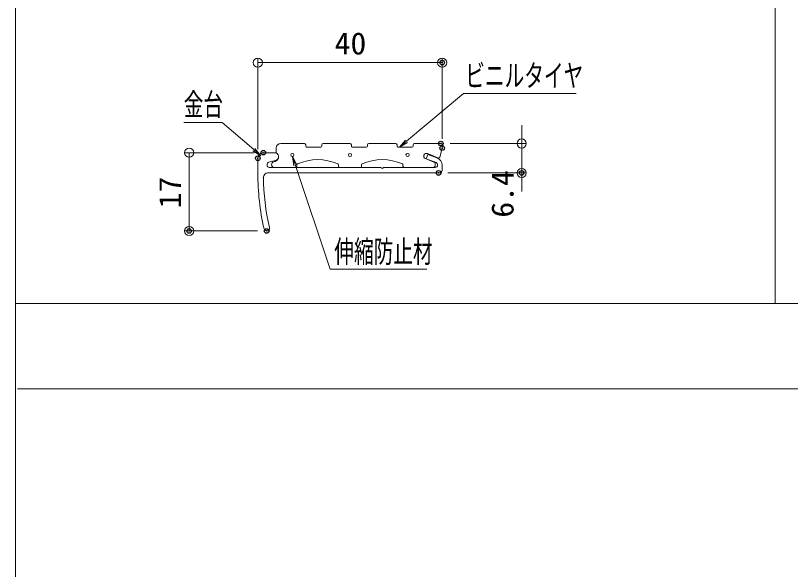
# Model space of a CAD drawing. Units: millimetres, scale not verified. Extents: x -400 to 400, y -277 to 277.
# Drawn here: x -400 to -231.9, y -150.8 to -30.5 of the extents above; entities that cross this region are included whole.
import ezdxf
from ezdxf.enums import TextEntityAlignment as Align

# ---------------------------------------------------------------- set-up
doc = ezdxf.new("R2010")
doc.units = ezdxf.units.MM
doc.header["$LTSCALE"] = 2
doc.header["$PDMODE"] = 32
doc.header["$PDSIZE"] = 1
for name, color, linetype, lineweight in [('0-0_zumenwaku', 6, 'Continuous', 9), ('0-2_CSLAYER1', 3, 'Continuous', 9), ('0-3_0', 1, 'Continuous', 9), ('0-D_6文字', 2, 'Continuous', 9)]:
    doc.layers.add(name, color=color, linetype=linetype, lineweight=lineweight)
doc.layers.add('0-4_Defpoints', color=7, linetype='Continuous')
doc.styles.add('ＭＳ ゴシック', font='')
doc.styles.get('ＭＳ ゴシック').set_extended_font_data('MS Gothic')

# ---------------------------------------------------------------- blocks, each defined once
blk = doc.blocks.new('_Origin')
at = {"layer": '0-3_0'}
blk.add_line((0, 0), (-2, 0), dxfattribs=at)
blk.add_circle((0, 0), 1, dxfattribs=at)
blk = doc.blocks.new('MLeader2')
at = {"layer": '0-D_6文字', "color": 1}
blk.add_line((-302.133, -47.462), (-278.399, -47.462), dxfattribs=at)
at = {"layer": '0-D_6文字'}
blk.add_line((-314.967, -58.082), (-316.713, -59.114), dxfattribs=at)
at = {"layer": '0-D_6文字', "color": 1}
blk.add_lwpolyline([(-315.182, -57.827), (-302.853, -47.462), (-302.133, -47.462)], dxfattribs=at)
at = {"layer": '0-D_6文字'}
blk.add_lwpolyline([(-315.396, -57.572), (-316.713, -59.114), (-315.182, -57.827)], dxfattribs=at)
at = {"layer": '0-D_6文字', "style": 'ＭＳ ゴシック', "width": 0.65}
blk.add_text('ビニルタイヤ', height=4.809, dxfattribs=at).set_placement((-302.432, -47.405), align=Align.BOTTOM_LEFT)
blk = doc.blocks.new('MLeader8')
at = {"layer": '0-D_6文字', "color": 1}
blk.add_line((-355.866, -53.733), (-363.513, -53.733), dxfattribs=at)
at = {"layer": '0-D_6文字'}
blk.add_line((-348.11, -59.402), (-346.818, -60.965), dxfattribs=at)
at = {"layer": '0-D_6文字', "color": 1}
blk.add_lwpolyline([(-348.328, -59.654), (-355.146, -53.733), (-355.866, -53.733)], dxfattribs=at)
at = {"layer": '0-D_6文字'}
blk.add_lwpolyline([(-348.547, -59.905), (-346.818, -60.965), (-348.328, -59.654)], dxfattribs=at)
at = {"layer": '0-D_6文字', "style": 'ＭＳ ゴシック', "width": 0.65}
blk.add_text('金台', height=4.809, dxfattribs=at).set_placement((-363.513, -53.684), align=Align.BOTTOM_LEFT)
blk = doc.blocks.new('MLeader13')
at = {"layer": '0-D_6文字'}
blk.add_line((-339.607, -63.166), (-339.926, -61.163), dxfattribs=at)
at = {"layer": '0-D_6文字', "color": 1}
blk.add_line((-331.027, -85.596), (-310.78, -85.596), dxfattribs=at)
at = {"layer": '0-D_6文字'}
blk.add_lwpolyline([(-338.975, -62.954), (-339.926, -61.163), (-339.291, -63.06)], dxfattribs=at)
at = {"layer": '0-D_6文字', "color": 1}
blk.add_lwpolyline([(-339.291, -63.06), (-331.747, -85.596), (-331.027, -85.596)], dxfattribs=at)
at = {"layer": '0-D_6文字', "style": 'ＭＳ ゴシック', "width": 0.65}
blk.add_text('伸縮防止材', height=4.809, dxfattribs=at).set_placement((-330.847, -85.622), align=Align.BOTTOM_LEFT)

msp = doc.modelspace()

# ---------------------------------------------------------------- linework, layer by layer
at = {"layer": '0-0_zumenwaku'}
for p, q in [((-235.215, 276.938), (-235.215, -93.062)), ((257.985, -93.062), (-400.015, -93.062)), ((-399.615, -111.586), (257.985, -111.586))]:
    msp.add_line(p, q, dxfattribs=at)
msp.add_lwpolyline([(-400.015, -277.062), (399.985, -277.062), (399.985, 276.938), (-400.015, 276.938)], close=True, dxfattribs=at)
at = {"layer": '0-2_CSLAYER1'}
for p, q in [((-342.451, -58.314), (-337.351, -58.314)), ((-337.051, -58.614), (-337.051, -58.914)), ((-333.551, -58.914), (-333.551, -58.614)), ((-333.251, -58.314), (-327.451, -58.314)), ((-327.151, -58.614), (-327.151, -58.914)), ((-323.651, -58.914), (-323.651, -58.614)), ((-323.351, -58.314), (-317.551, -58.314)), ((-317.251, -58.614), (-317.251, -58.914)), ((-313.751, -58.914), (-313.751, -58.614)), ((-313.451, -58.314), (-307.751, -58.314)), ((-307.451, -58.614), (-307.451, -59.314)), ((-343.801, -60.314), (-346.251, -60.314)), ((-336.851, -59.114), (-333.751, -59.114)), ((-326.951, -59.114), (-323.851, -59.114)), ((-317.051, -59.114), (-313.951, -59.114)), ((-310.617, -60.503), (-308.378, -61.454)), ((-307.971, -61.255), (-307.451, -59.314)), ((-347.451, -61.514), (-347.451, -64.714)), ((-345.08, -62.387), (-343.581, -61.985)), ((-343.982, -62.27), (-343.692, -62.192)), ((-311.086, -61.608), (-309.133, -62.437)), ((-345.451, -62.87), (-345.451, -63.014)), ((-320.701, -63.514), (-344.951, -63.514)), ((-338.951, -63.214), (-338.951, -62.942)), ((-329.951, -62.942), (-329.951, -63.214)), ((-329.651, -63.514), (-325.251, -63.514)), ((-324.951, -63.214), (-324.951, -62.942)), ((-308.951, -63.514), (-320.201, -63.514)), ((-315.951, -62.942), (-315.951, -63.214)), ((-315.651, -63.514), (-309.451, -63.514)), ((-308.951, -62.713), (-308.951, -63.014)), ((-308.451, -62.931), (-308.451, -63.014)), ((-307.451, -64.214), (-307.451, -62.931)), ((-345.251, -64.714), (-307.951, -64.714)), ((-345.67, -77.314), (-345.651, -77.314))]:
    msp.add_line(p, q, dxfattribs=at)
for points in [[(-343.2, -60.563), (-343.451, -60.312), (-343.451, -59.314)], [(-308.405, -61.534), (-310.587, -60.683), (-310.951, -61.614), (-308.769, -62.465)]]:
    msp.add_lwpolyline(points, dxfattribs=at)
for centre in [(-339.951, -60.814), (-327.451, -60.814), (-314.951, -60.814)]:
    msp.add_circle(centre, 0.35, dxfattribs=at)
for centre, radius, start, end in [((-342.451, -59.314), 1, 90, 180), ((-337.351, -58.614), 0.3, 0, 90), ((-333.251, -58.614), 0.3, 90, 180), ((-327.451, -58.614), 0.3, 0, 90), ((-323.351, -58.614), 0.3, 90, 180), ((-317.551, -58.614), 0.3, 0, 90), ((-313.451, -58.614), 0.3, 90, 180), ((-307.751, -58.614), 0.3, 0, 90), ((-346.251, -61.514), 1.2, 90, 180), ((-343.801, -61.164), 0.85, 285, 90), ((-343.951, -61.226), 1, 285, 45), ((-336.851, -58.914), 0.2, 180, 270), ((-333.751, -58.914), 0.2, 270, 0), ((-326.951, -58.914), 0.2, 180, 270), ((-323.851, -58.914), 0.2, 270, 0), ((-317.051, -58.914), 0.2, 180, 270), ((-313.951, -58.914), 0.2, 270, 0), ((-310.851, -61.056), 0.6, 67, 247), ((-334.451, -72.439), 10.625, 65.63991, 114.36009), ((-320.451, -72.439), 10.625, 65.63991, 114.36009), ((-308.951, -62.931), 1.5, 0, 68.68871), ((-308.261, -61.178), 0.3, 247, 345), ((-344.951, -62.87), 0.5, 105, 180), ((-344.951, -63.014), 0.5, 180, 270), ((-343.818, -62.881), 0.633, 105, 270), ((-339.251, -63.214), 0.3, 270, 0), ((-338.751, -62.942), 0.2, 114.36009, 180), ((-330.151, -62.942), 0.2, 0, 65.63991), ((-329.651, -63.214), 0.3, 180, 270), ((-325.251, -63.214), 0.3, 270, 0), ((-324.751, -62.942), 0.2, 114.36009, 180), ((-320.451, -63.458), 0.256, 192.68038, 347.31962), ((-316.151, -62.942), 0.2, 0, 65.63991), ((-315.651, -63.214), 0.3, 180, 270), ((-309.451, -63.014), 0.5, 270, 0), ((-309.251, -62.713), 0.3, 0, 67), ((-309.251, -62.713), 0.3, 0, 67), ((-308.951, -63.014), 0.5, 270, 0), ((-308.951, -62.931), 0.5, 0, 68.68871), ((-292.451, -64.714), 55, 180, 192.74359), ((-345.251, -65.714), 1, 90, 180), ((-307.951, -64.214), 0.5, 270, 0), ((-292.451, -64.714), 53.8, 180.93744, 192.74359), ((-345.511, -76.714), 0.6, 192.74359, 12.74359)]:
    msp.add_arc(centre, radius, start, end, dxfattribs=at)
at = {"layer": '0-3_0'}
for p, q in [((-347.451, -59.514), (-347.451, -39.762)), ((-307.451, -57.314), (-307.451, -39.762)), ((-345.451, -40.762), (-309.451, -40.762)), ((-290.201, -56.314), (-290.201, -54.314)), ((-305.751, -58.314), (-289.201, -58.314)), ((-290.201, -58.314), (-290.201, -64.714)), ((-348.251, -60.314), (-363.336, -60.314)), ((-362.336, -62.314), (-362.336, -75.314)), ((-306.239, -64.714), (-289.201, -64.714)), ((-290.201, -66.714), (-290.201, -68.714)), ((-347.511, -77.314), (-363.336, -77.314))]:
    msp.add_line(p, q, dxfattribs=at)
at = {"layer": '0-4_Defpoints'}
for p in [(-307.451, -40.762), (-307.751, -58.314), (-307.451, -59.314), (-346.251, -60.314), (-347.451, -61.514), (-308.239, -64.714), (-290.201, -64.714), (-362.336, -77.314), (-345.511, -77.314)]:
    msp.add_point(p, dxfattribs=at)

# ---------------------------------------------------------------- block references
at = {"layer": '0-3_0'}
for p, rotation in [((-347.451, -40.762), 180), ((-290.201, -58.314), 270), ((-362.336, -60.314), 90), ((-290.201, -64.714), 90), ((-362.336, -77.314), 270)]:
    msp.add_blockref('_Origin', p, dxfattribs=dict(at, rotation=rotation))
msp.add_blockref('_Origin', (-307.451, -40.762), dxfattribs=at)
at = {"layer": '0-D_6文字'}
for name in ['MLeader2', 'MLeader8', 'MLeader13']:
    msp.add_blockref(name, (0, 0), dxfattribs=at)

# ---------------------------------------------------------------- texts
at = {"layer": '0-3_0', "color": 2, "style": 'ＭＳ ゴシック', "width": 1.05}
msp.add_text('40', height=4.809, dxfattribs=at).set_placement((-330.784, -40.437), align=Align.BOTTOM_LEFT)
for s, p in [('6.4', (-290.525, -74.423)), ('17', (-362.661, -72.398))]:
    msp.add_text(s, height=4.809, rotation=90, dxfattribs=at).set_placement(p, align=Align.BOTTOM_LEFT)

doc.saveas('drawing.dxf')
